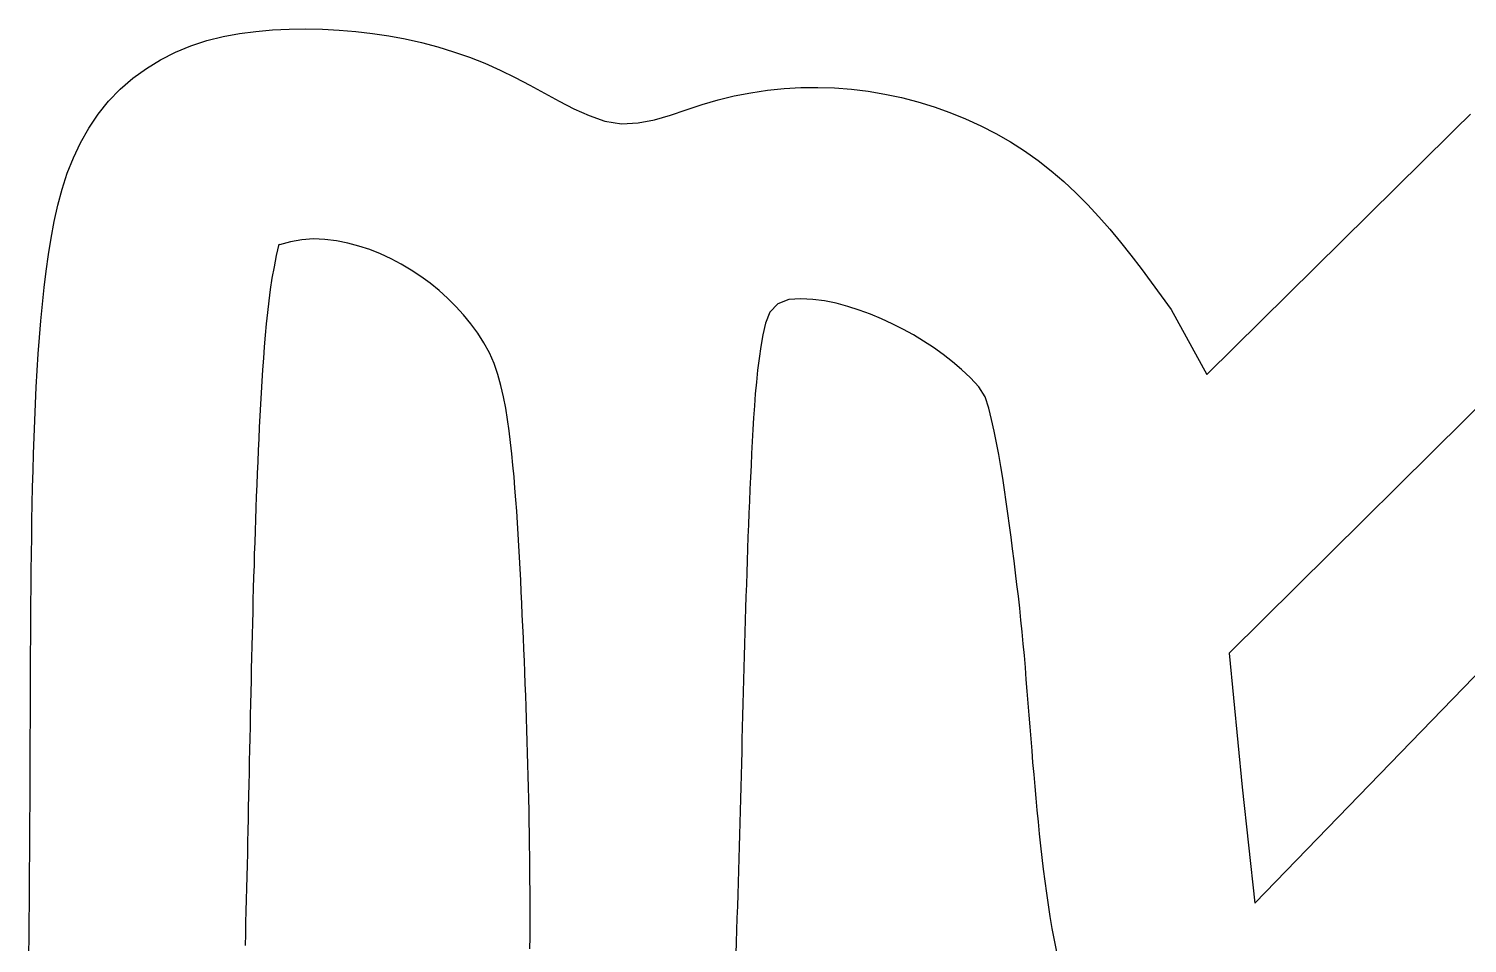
# Model space of a CAD drawing. Extents: x 94.2 to 110.9, y 183.9 to 225.2.
# Drawn here: x 95.006 to 96.839, y 187.73 to 188.895 of the extents above; entities that cross this region are included whole.
import ezdxf

# ---------------------------------------------------------------- set-up
doc = ezdxf.new("R2010")
doc.units = 0
doc.layers.add('CALQUE_1', color=7, linetype='CONTINUOUS')

msp = doc.modelspace()

# ---------------------------------------------------------------- linework, layer by layer
at = {"layer": 'CALQUE_1', "color": 7}
for points in [[(95.0056, 187.7167), (95.0059, 187.7379), (95.0061, 187.7592), (95.0064, 187.7804), (95.0066, 187.8016), (95.0067, 187.8228), (95.0069, 187.8441), (95.007, 187.8653), (95.0071, 187.8865), (95.0072, 187.9077), (95.0073, 187.929), (95.0074, 187.9502), (95.0075, 187.9714), (95.0075, 187.9926), (95.0076, 188.0139), (95.0077, 188.0351), (95.0078, 188.0563), (95.0078, 188.0775), (95.0079, 188.0988), (95.0081, 188.12), (95.0082, 188.1412), (95.0084, 188.1625), (95.0086, 188.1837), (95.0088, 188.2049), (95.0091, 188.2262), (95.0094, 188.2474), (95.0097, 188.2686), (95.0101, 188.2898), (95.0105, 188.3111), (95.0111, 188.3323), (95.0117, 188.3535), (95.0124, 188.3748), (95.0132, 188.396), (95.0141, 188.4172), (95.0151, 188.4384), (95.0163, 188.4596), (95.0177, 188.4808), (95.0192, 188.5019), (95.0209, 188.5231), (95.0229, 188.5442), (95.0251, 188.5653), (95.0278, 188.5864), (95.0308, 188.6075), (95.0342, 188.6285), (95.0381, 188.6494), (95.0427, 188.6702), (95.0481, 188.6907), (95.0546, 188.711), (95.0624, 188.7308), (95.0715, 188.75), (95.082, 188.7686), (95.0939, 188.7862), (95.1073, 188.8027), (95.1221, 188.8181), (95.1382, 188.832), (95.1554, 188.8446), (95.1736, 188.8557), (95.1926, 188.8653), (95.2123, 188.8734), (95.2325, 188.88), (95.2531, 188.8851), (95.274, 188.889), (95.2951, 188.8918), (95.3163, 188.8937), (95.3375, 188.8948), (95.3588, 188.8951), (95.38, 188.8947), (95.4012, 188.8935), (95.4224, 188.8917), (95.4435, 188.8892), (95.4645, 188.8861), (95.4854, 188.8821), (95.5061, 188.8775), (95.5267, 188.8721), (95.547, 188.8659), (95.5671, 188.8589), (95.5868, 188.8511), (95.6062, 188.8425), (95.6254, 188.8332), (95.6442, 188.8233), (95.6628, 188.8131), (95.6814, 188.8028), (95.7002, 188.7931), (95.7196, 188.7844), (95.7398, 188.7776), (95.7607, 188.7741), (95.7819, 188.7751), (95.8028, 188.7792), (95.8232, 188.7851), (95.8433, 188.7918), (95.8635, 188.7985), (95.8839, 188.8045), (95.9046, 188.8095), (95.9255, 188.8136), (95.9467, 188.8167), (95.968, 188.8189), (95.9894, 188.8201), (96.0109, 188.8204), (96.0323, 188.8197), (96.0538, 188.818), (96.0752, 188.8154), (96.0965, 188.8119), (96.1176, 188.8074), (96.1384, 188.802), (96.1591, 188.7957), (96.1794, 188.7885), (96.1993, 188.7804), (96.2188, 188.7714), (96.2379, 188.7616), (96.2564, 188.751), (96.2744, 188.7395), (96.2917, 188.7273), (96.3084, 188.7143), (96.3245, 188.7006), (96.3399, 188.6862), (96.3547, 188.6712), (96.3691, 188.6557), (96.3831, 188.6397), (96.3966, 188.6232), (96.4099, 188.6065), (96.423, 188.5895), (96.4358, 188.5723), (96.4485, 188.5549), (96.4612, 188.5375)], [(96.8167, 188.7607), (96.8232, 188.7671), (96.8297, 188.7734), (96.8362, 188.7798), (96.8428, 188.7862)], [(96.4612, 188.5375), (96.5067, 188.4548), (96.8167, 188.7607)], [(95.3244, 188.6205), (95.3209, 188.6063), (95.3181, 188.5919), (95.3154, 188.5775), (95.3132, 188.5629), (95.3113, 188.5484), (95.3096, 188.5338), (95.3081, 188.5192), (95.3067, 188.5046), (95.3056, 188.49), (95.3045, 188.4753), (95.3035, 188.4607), (95.3026, 188.446), (95.3017, 188.4314), (95.3009, 188.4167), (95.3001, 188.4021), (95.2993, 188.3874), (95.2986, 188.3727), (95.298, 188.3581), (95.2973, 188.3434), (95.2967, 188.3288), (95.2961, 188.3141), (95.2955, 188.2994), (95.295, 188.2848), (95.2944, 188.2701), (95.2939, 188.2554), (95.2935, 188.2407), (95.293, 188.2261), (95.2926, 188.2114), (95.2921, 188.1967), (95.2917, 188.1821), (95.2913, 188.1674), (95.2909, 188.1527), (95.2905, 188.138), (95.2902, 188.1234), (95.2898, 188.1087), (95.2895, 188.094), (95.2891, 188.0793), (95.2888, 188.0647), (95.2885, 188.05), (95.2881, 188.0353), (95.2878, 188.0206), (95.2875, 188.006), (95.2872, 187.9913), (95.2869, 187.9766), (95.2866, 187.9619), (95.2863, 187.9473), (95.286, 187.9326), (95.2857, 187.9179), (95.2853, 187.9032), (95.285, 187.8886), (95.2847, 187.8739), (95.2844, 187.8592), (95.2841, 187.8446), (95.2837, 187.8299), (95.2834, 187.8152), (95.283, 187.8005), (95.2827, 187.7859), (95.2823, 187.7712), (95.2819, 187.7565), (95.2816, 187.7418), (95.2812, 187.7272)], [(95.325, 188.6199), (95.3244, 188.6205)], [(95.6442, 187.7231), (95.6443, 187.7378), (95.6443, 187.7525), (95.6443, 187.7672), (95.6443, 187.7818), (95.6443, 187.7965), (95.6442, 187.8112), (95.6441, 187.8259), (95.6439, 187.8405), (95.6437, 187.8552), (95.6435, 187.8699), (95.6433, 187.8846), (95.643, 187.8992), (95.6427, 187.9139), (95.6424, 187.9286), (95.642, 187.9433), (95.6416, 187.9579), (95.6412, 187.9726), (95.6408, 187.9873), (95.6403, 188.0019), (95.6398, 188.0166), (95.6393, 188.0313), (95.6388, 188.0459), (95.6383, 188.0606), (95.6377, 188.0753), (95.6371, 188.0899), (95.6365, 188.1046), (95.6359, 188.1193), (95.6352, 188.1339), (95.6345, 188.1486), (95.6339, 188.1633), (95.6331, 188.1779), (95.6324, 188.1926), (95.6316, 188.2072), (95.6308, 188.2219), (95.63, 188.2366), (95.6292, 188.2512), (95.6283, 188.2659), (95.6273, 188.2805), (95.6262, 188.2952), (95.6251, 188.3098), (95.6239, 188.3244), (95.6226, 188.339), (95.6211, 188.3536), (95.6195, 188.3682), (95.6177, 188.3828), (95.6156, 188.3973), (95.6133, 188.4119), (95.6106, 188.4263), (95.6073, 188.4406), (95.6033, 188.4548), (95.5984, 188.4686), (95.5925, 188.4821), (95.5856, 188.4951), (95.5777, 188.5075), (95.569, 188.5192), (95.5595, 188.5305), (95.5496, 188.5414), (95.5392, 188.5518), (95.5284, 188.5616), (95.517, 188.5709), (95.5051, 188.5796), (95.4928, 188.5877), (95.4802, 188.5952), (95.4672, 188.6021), (95.4539, 188.6083), (95.4403, 188.6137), (95.4263, 188.6183), (95.4121, 188.622), (95.3976, 188.6249), (95.383, 188.6267), (95.3683, 188.6273), (95.3537, 188.6262), (95.3393, 188.6235), (95.325, 188.6199)], [(96.3154, 187.7193), (96.3124, 187.7342), (96.3097, 187.7491), (96.3072, 187.7641), (96.3049, 187.7791), (96.3027, 187.7941), (96.3006, 187.8092), (96.2987, 187.8243), (96.2969, 187.8393), (96.2952, 187.8544), (96.2936, 187.8695), (96.2921, 187.8847), (96.2906, 187.8998), (96.2892, 187.9149), (96.2878, 187.93), (96.2865, 187.9451), (96.2852, 187.9603), (96.284, 187.9754), (96.2827, 187.9905), (96.2815, 188.0057), (96.2803, 188.0208), (96.2791, 188.036), (96.2779, 188.0511), (96.2767, 188.0662), (96.2755, 188.0814), (96.2742, 188.0965), (96.2728, 188.1116), (96.2714, 188.1268), (96.2699, 188.1419), (96.2683, 188.157), (96.2666, 188.1721), (96.2648, 188.1872), (96.263, 188.2022), (96.2611, 188.2173), (96.2592, 188.2324), (96.2573, 188.2474), (96.2552, 188.2625), (96.2532, 188.2775), (96.251, 188.2926), (96.2489, 188.3076), (96.2466, 188.3226), (96.2441, 188.3376), (96.2415, 188.3526), (96.2388, 188.3675), (96.2358, 188.3824), (96.2325, 188.3972), (96.2289, 188.4119), (96.2243, 188.4264), (96.2162, 188.4391), (96.2056, 188.4504), (96.1942, 188.4609), (96.1826, 188.4708), (96.1707, 188.4801), (96.1585, 188.489), (96.1458, 188.4973), (96.1328, 188.5051), (96.1194, 188.5124), (96.1058, 188.5192), (96.092, 188.5256), (96.078, 188.5314), (96.0637, 188.5367), (96.0493, 188.5414), (96.0346, 188.5454), (96.0197, 188.5485), (96.0046, 188.5504), (95.9894, 188.5511), (95.9742, 188.55), (95.9601, 188.5449), (95.9497, 188.5342), (95.9444, 188.5199), (95.9408, 188.5052), (95.9382, 188.4902), (95.9361, 188.4752), (95.9343, 188.4601), (95.9327, 188.445), (95.9314, 188.4299), (95.9302, 188.4147), (95.9291, 188.3996), (95.9282, 188.3844), (95.9274, 188.3692), (95.9266, 188.3541), (95.9259, 188.3389), (95.9252, 188.3237), (95.9245, 188.3085), (95.9238, 188.2934), (95.9232, 188.2782), (95.9226, 188.263), (95.922, 188.2478), (95.9215, 188.2327), (95.921, 188.2175), (95.9205, 188.2023), (95.92, 188.1871), (95.9195, 188.172), (95.919, 188.1568), (95.9186, 188.1416), (95.9181, 188.1264), (95.9177, 188.1112), (95.9172, 188.0961), (95.9168, 188.0809), (95.9164, 188.0657), (95.916, 188.0505), (95.9156, 188.0353), (95.9152, 188.0201), (95.9148, 188.005), (95.9144, 187.9898), (95.914, 187.9746), (95.9136, 187.9594), (95.9132, 187.9442), (95.9128, 187.9291), (95.9124, 187.9139), (95.912, 187.8987), (95.9116, 187.8835), (95.9112, 187.8683), (95.9108, 187.8532), (95.9103, 187.838), (95.9099, 187.8228), (95.9094, 187.8076), (95.909, 187.7924), (95.9085, 187.7773), (95.908, 187.7621), (95.9076, 187.7469), (95.9071, 187.7317), (95.9066, 187.7166)], [(96.9223, 188.4827), (96.5352, 188.0996), (96.5516, 187.9288), (96.568, 187.7813), (97.0324, 188.2608)]]:
    msp.add_lwpolyline(points, dxfattribs=at)

doc.saveas('drawing.dxf')
